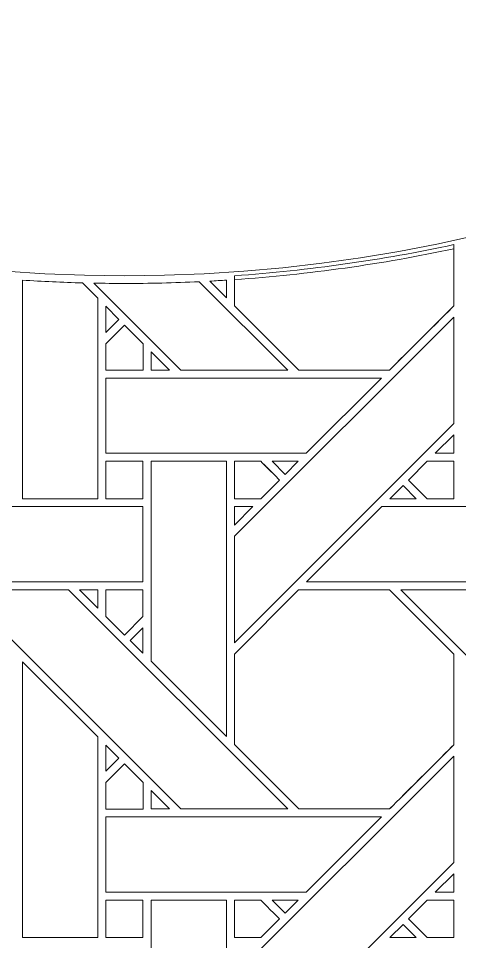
# Model space of a CAD drawing. Header units: inches. Extents: x 6.4 to 18.4, y 3.1 to 15.1.
# Drawn here: x 12.154 to 13.107, y 4.302 to 6.298 of the extents above; entities that cross this region are included whole.
import ezdxf

# ---------------------------------------------------------------- set-up
doc = ezdxf.new("R2010")
doc.units = ezdxf.units.IN
doc.header["$MEASUREMENT"] = 0
doc.layers.add('Design', color=7, linetype='Continuous', lineweight=0)

msp = doc.modelspace()

# ---------------------------------------------------------------- linework, layer by layer
at = {"layer": 'Design'}
for points, knots in [([(12.3829, 15.0948), (9.0691, 15.0948), (6.3829, 12.4085), (6.3829, 9.0948), (6.3829, 5.7811), (9.0691, 3.0948), (12.3829, 3.0948), (15.6966, 3.0948), (18.3829, 5.7811), (18.3829, 9.0948), (18.3829, 12.4085), (15.6966, 15.0948), (12.3829, 15.0948)], [0, 0, 0, 0, 1, 1, 1, 2, 2, 2, 3, 3, 3, 4, 4, 4, 4]), ([(12.3829, 14.3629), (9.4733, 14.3629), (7.1147, 12.0043), (7.1147, 9.0948), (7.1147, 6.1852), (9.4733, 3.8266), (12.3829, 3.8266), (15.2924, 3.8266), (17.651, 6.1852), (17.651, 9.0948), (17.651, 12.0043), (15.2924, 14.3629), (12.3829, 14.3629)], [0, 0, 0, 0, 1, 1, 1, 2, 2, 2, 3, 3, 3, 4, 4, 4, 4]), ([(15.7362, 9.0948), (15.7362, 7.2457), (14.2319, 5.7414), (12.3829, 5.7414), (10.5338, 5.7414), (9.0295, 7.2457), (9.0295, 9.0948), (9.0295, 10.9438), (10.5338, 12.4481), (12.3829, 12.4481), (14.2319, 12.4481), (15.7362, 10.9438), (15.7362, 9.0948)], [0, 0, 0, 0, 1, 1, 1, 2, 2, 2, 3, 3, 3, 4, 4, 4, 4]), ([(12.9553, 5.5375), (12.9553, 5.5375), (12.7596, 5.5375), (12.7596, 5.5375), (12.7596, 5.5375), (12.6204, 5.6767), (12.6204, 5.6767), (12.6204, 5.6767), (12.6204, 5.7415), (12.6204, 5.7415), (12.7817, 5.7528), (12.9398, 5.7755), (13.0941, 5.8087), (13.0941, 5.8087), (13.0941, 5.6762), (13.0941, 5.6762), (13.0763, 5.6582), (12.9643, 5.5465), (12.9553, 5.5375)], [0, 0, 0, 0, 1, 1, 1, 2, 2, 2, 3, 3, 3, 4, 4, 4, 5, 5, 5, 6, 6, 6, 6]), ([(12.6204, 5.6767), (12.6204, 5.6767), (12.6204, 5.7331), (12.6204, 5.7331), (12.7808, 5.7442), (12.939, 5.7666), (13.0941, 5.7997), (13.0941, 5.7997), (13.0941, 5.6762), (13.0941, 5.6762), (13.0756, 5.6576), (12.9638, 5.546), (12.9553, 5.5375), (12.9553, 5.5375), (12.7596, 5.5375), (12.7596, 5.5375), (12.7596, 5.5375), (12.6204, 5.6767), (12.6204, 5.6767)], [0, 0, 0, 0, 1, 1, 1, 2, 2, 2, 3, 3, 3, 4, 4, 4, 5, 5, 5, 6, 6, 6, 6]), ([(12.1625, 5.732), (12.2056, 5.7293), (12.2489, 5.7271), (12.2923, 5.726), (12.2923, 5.726), (12.3252, 5.6932), (12.3252, 5.6932), (12.3252, 5.6932), (12.3252, 5.2595), (12.3252, 5.2595), (12.3252, 5.2595), (12.1625, 5.2595), (12.1625, 5.2595), (12.1625, 5.2595), (12.1625, 5.732), (12.1625, 5.732)], [0, 0, 0, 0, 1, 1, 1, 2, 2, 2, 3, 3, 3, 4, 4, 4, 5, 5, 5, 5]), ([(12.3164, 5.7255), (12.3385, 5.7251), (12.3606, 5.7247), (12.3829, 5.7247), (12.4369, 5.7247), (12.4907, 5.7261), (12.5443, 5.7286), (12.5443, 5.7286), (12.7354, 5.5375), (12.7354, 5.5375), (12.7354, 5.5375), (12.5044, 5.5375), (12.5044, 5.5375), (12.5044, 5.5375), (12.3164, 5.7255), (12.3164, 5.7255)], [0, 0, 0, 0, 1, 1, 1, 2, 2, 2, 3, 3, 3, 4, 4, 4, 5, 5, 5, 5]), ([(12.6032, 5.732), (12.6032, 5.732), (12.6032, 5.6939), (12.6032, 5.6939), (12.6032, 5.6939), (12.5673, 5.7298), (12.5673, 5.7298), (12.5793, 5.7305), (12.5913, 5.7313), (12.6032, 5.732)], [0, 0, 0, 0, 1, 1, 1, 2, 2, 2, 3, 3, 3, 3]), ([(12.3425, 5.6189), (12.3425, 5.6189), (12.3425, 5.6757), (12.3425, 5.6757), (12.3425, 5.6757), (12.3707, 5.6471), (12.3707, 5.6471), (12.3707, 5.6471), (12.3425, 5.6189), (12.3425, 5.6189)], [0, 0, 0, 0, 1, 1, 1, 2, 2, 2, 3, 3, 3, 3]), ([(12.6204, 5.1782), (12.6204, 5.1782), (13.0941, 5.6518), (13.0941, 5.6518), (13.0941, 5.6518), (13.0941, 5.4217), (13.0941, 5.4217), (13.0941, 5.4217), (12.6204, 4.9481), (12.6204, 4.9481), (12.6204, 4.9481), (12.6204, 5.1782), (12.6204, 5.1782)], [0, 0, 0, 0, 1, 1, 1, 2, 2, 2, 3, 3, 3, 4, 4, 4, 4]), ([(12.4232, 5.5372), (12.4232, 5.5372), (12.3425, 5.5372), (12.3425, 5.5372), (12.3425, 5.5372), (12.3425, 5.5945), (12.3425, 5.5945), (12.3425, 5.5945), (12.3829, 5.6349), (12.3829, 5.6349), (12.3829, 5.6349), (12.4232, 5.5945), (12.4232, 5.5945), (12.4232, 5.5945), (12.4232, 5.5372), (12.4232, 5.5372)], [0, 0, 0, 0, 1, 1, 1, 2, 2, 2, 3, 3, 3, 4, 4, 4, 5, 5, 5, 5]), ([(12.3829, 5.6349), (12.3829, 5.6349), (12.4232, 5.5945), (12.4232, 5.5945), (12.4232, 5.5945), (12.4232, 5.5372), (12.4232, 5.5372), (12.4232, 5.5372), (12.3425, 5.5372), (12.3425, 5.5372), (12.3425, 5.5372), (12.3425, 5.5945), (12.3425, 5.5945), (12.3425, 5.5945), (12.3829, 5.6349), (12.3829, 5.6349)], [0, 0, 0, 0, 1, 1, 1, 2, 2, 2, 3, 3, 3, 4, 4, 4, 5, 5, 5, 5]), ([(12.4802, 5.5375), (12.4802, 5.5375), (12.4405, 5.5375), (12.4405, 5.5375), (12.4405, 5.5375), (12.4405, 5.5773), (12.4405, 5.5773), (12.4405, 5.5773), (12.4802, 5.5375), (12.4802, 5.5375)], [0, 0, 0, 0, 1, 1, 1, 2, 2, 2, 3, 3, 3, 3]), ([(12.3425, 5.3576), (12.3425, 5.3576), (12.3425, 5.5203), (12.3425, 5.5203), (12.3425, 5.5203), (12.9382, 5.5203), (12.9382, 5.5203), (12.9382, 5.5203), (12.7755, 5.3576), (12.7755, 5.3576), (12.7755, 5.3576), (12.3425, 5.3576), (12.3425, 5.3576)], [0, 0, 0, 0, 1, 1, 1, 2, 2, 2, 3, 3, 3, 4, 4, 4, 4]), ([(13.0543, 5.3576), (13.0543, 5.3576), (13.0941, 5.3973), (13.0941, 5.3973), (13.0941, 5.3973), (13.0941, 5.3576), (13.0941, 5.3576), (13.0941, 5.3576), (13.0543, 5.3576), (13.0543, 5.3576)], [0, 0, 0, 0, 1, 1, 1, 2, 2, 2, 3, 3, 3, 3]), ([(12.3425, 5.2595), (12.3425, 5.2595), (12.3425, 5.3403), (12.3425, 5.3403), (12.3425, 5.3403), (12.4228, 5.3403), (12.4228, 5.3403), (12.4228, 5.3403), (12.4228, 5.2595), (12.4228, 5.2595), (12.4228, 5.2595), (12.3425, 5.2595), (12.3425, 5.2595)], [0, 0, 0, 0, 1, 1, 1, 2, 2, 2, 3, 3, 3, 4, 4, 4, 4]), ([(12.4228, 5.3403), (12.4228, 5.3403), (12.4228, 5.2595), (12.4228, 5.2595), (12.4228, 5.2595), (12.3425, 5.2595), (12.3425, 5.2595), (12.3425, 5.2595), (12.3425, 5.3403), (12.3425, 5.3403), (12.3425, 5.3403), (12.4228, 5.3403), (12.4228, 5.3403)], [0, 0, 0, 0, 1, 1, 1, 2, 2, 2, 3, 3, 3, 4, 4, 4, 4]), ([(12.6032, 5.3403), (12.6032, 5.3403), (12.6032, 4.7452), (12.6032, 4.7452), (12.6032, 4.7452), (12.4403, 4.9081), (12.4403, 4.9081), (12.4403, 4.9081), (12.4403, 5.3403), (12.4403, 5.3403), (12.4403, 5.3403), (12.6032, 5.3403), (12.6032, 5.3403)], [0, 0, 0, 0, 1, 1, 1, 2, 2, 2, 3, 3, 3, 4, 4, 4, 4]), ([(12.6204, 5.3403), (12.6204, 5.3403), (12.6775, 5.3403), (12.6775, 5.3403), (12.6826, 5.3351), (12.7134, 5.3043), (12.7178, 5.2999), (12.7178, 5.2999), (12.6774, 5.2595), (12.6774, 5.2595), (12.6774, 5.2595), (12.6204, 5.2595), (12.6204, 5.2595), (12.6204, 5.2595), (12.6204, 5.3403), (12.6204, 5.3403)], [0, 0, 0, 0, 1, 1, 1, 2, 2, 2, 3, 3, 3, 4, 4, 4, 5, 5, 5, 5]), ([(12.6204, 5.3403), (12.6204, 5.3403), (12.6775, 5.3403), (12.6775, 5.3403), (12.6828, 5.335), (12.7136, 5.3041), (12.7178, 5.2999), (12.7178, 5.2999), (12.6774, 5.2595), (12.6774, 5.2595), (12.6774, 5.2595), (12.6204, 5.2595), (12.6204, 5.2595), (12.6204, 5.2595), (12.6204, 5.3403), (12.6204, 5.3403)], [0, 0, 0, 0, 1, 1, 1, 2, 2, 2, 3, 3, 3, 4, 4, 4, 5, 5, 5, 5]), ([(12.7583, 5.3403), (12.7583, 5.3403), (12.73, 5.3121), (12.73, 5.3121), (12.73, 5.3121), (12.7018, 5.3403), (12.7018, 5.3403), (12.7018, 5.3403), (12.7583, 5.3403), (12.7583, 5.3403)], [0, 0, 0, 0, 1, 1, 1, 2, 2, 2, 3, 3, 3, 3]), ([(13.0941, 5.2595), (13.0941, 5.2595), (13.037, 5.2595), (13.037, 5.2595), (13.037, 5.2595), (12.9966, 5.2998), (12.9966, 5.2998), (12.9966, 5.2998), (13.037, 5.3403), (13.037, 5.3403), (13.037, 5.3403), (13.0941, 5.3403), (13.0941, 5.3403), (13.0941, 5.3403), (13.0941, 5.2595), (13.0941, 5.2595)], [0, 0, 0, 0, 1, 1, 1, 2, 2, 2, 3, 3, 3, 4, 4, 4, 5, 5, 5, 5]), ([(12.9966, 5.2998), (12.9966, 5.2998), (13.037, 5.3403), (13.037, 5.3403), (13.037, 5.3403), (13.0941, 5.3403), (13.0941, 5.3403), (13.0941, 5.3403), (13.0941, 5.2595), (13.0941, 5.2595), (13.0941, 5.2595), (13.037, 5.2595), (13.037, 5.2595), (13.037, 5.2595), (12.9966, 5.2998), (12.9966, 5.2998)], [0, 0, 0, 0, 1, 1, 1, 2, 2, 2, 3, 3, 3, 4, 4, 4, 5, 5, 5, 5]), ([(13.0127, 5.2595), (13.0127, 5.2595), (12.9562, 5.2595), (12.9562, 5.2595), (12.9562, 5.2595), (12.9845, 5.2878), (12.9845, 5.2878), (12.9845, 5.2878), (13.0127, 5.2595), (13.0127, 5.2595)], [0, 0, 0, 0, 1, 1, 1, 2, 2, 2, 3, 3, 3, 3]), ([(11.8275, 5.0796), (11.8275, 5.0796), (11.9904, 5.2424), (11.9904, 5.2424), (11.9904, 5.2424), (12.4228, 5.2424), (12.4228, 5.2424), (12.4228, 5.2424), (12.4228, 5.0796), (12.4228, 5.0796), (12.4228, 5.0796), (11.8275, 5.0796), (11.8275, 5.0796)], [0, 0, 0, 0, 1, 1, 1, 2, 2, 2, 3, 3, 3, 4, 4, 4, 4]), ([(12.6602, 5.2424), (12.6602, 5.2424), (12.6204, 5.2025), (12.6204, 5.2025), (12.6204, 5.2025), (12.6204, 5.2424), (12.6204, 5.2424), (12.6204, 5.2424), (12.6602, 5.2424), (12.6602, 5.2424)], [0, 0, 0, 0, 1, 1, 1, 2, 2, 2, 3, 3, 3, 3]), ([(12.7762, 5.0796), (12.7762, 5.0796), (12.9391, 5.2424), (12.9391, 5.2424), (12.9391, 5.2424), (13.3715, 5.2424), (13.3715, 5.2424), (13.3715, 5.2424), (13.3715, 5.0796), (13.3715, 5.0796), (13.3715, 5.0796), (12.7762, 5.0796), (12.7762, 5.0796)], [0, 0, 0, 0, 1, 1, 1, 2, 2, 2, 3, 3, 3, 4, 4, 4, 4]), ([(12.3052, 4.7887), (12.3052, 4.7887), (12.0308, 5.0624), (12.0308, 5.0624), (12.0308, 5.0624), (12.2618, 5.0624), (12.2618, 5.0624), (12.2618, 5.0624), (12.7354, 4.5888), (12.7354, 4.5888), (12.7354, 4.5888), (12.5044, 4.5888), (12.5044, 4.5888), (12.5044, 4.5888), (12.3052, 4.7887), (12.3052, 4.7887)], [0, 0, 0, 0, 1, 1, 1, 2, 2, 2, 3, 3, 3, 4, 4, 4, 5, 5, 5, 5]), ([(12.3253, 5.0624), (12.3253, 5.0624), (12.3253, 5.0226), (12.3253, 5.0226), (12.3253, 5.0226), (12.2859, 5.0624), (12.2859, 5.0624), (12.2859, 5.0624), (12.3253, 5.0624), (12.3253, 5.0624)], [0, 0, 0, 0, 1, 1, 1, 2, 2, 2, 3, 3, 3, 3]), ([(12.4228, 5.0624), (12.4228, 5.0624), (12.4228, 5.0048), (12.4228, 5.0048), (12.4228, 5.0048), (12.3828, 4.9648), (12.3828, 4.9648), (12.3828, 4.9648), (12.3425, 5.0052), (12.3425, 5.0052), (12.3425, 5.0052), (12.3425, 5.0624), (12.3425, 5.0624), (12.3425, 5.0624), (12.4228, 5.0624), (12.4228, 5.0624)], [0, 0, 0, 0, 1, 1, 1, 2, 2, 2, 3, 3, 3, 4, 4, 4, 5, 5, 5, 5]), ([(12.3828, 4.9648), (12.3828, 4.9648), (12.3425, 5.0052), (12.3425, 5.0052), (12.3425, 5.0052), (12.3425, 5.0624), (12.3425, 5.0624), (12.3425, 5.0624), (12.4228, 5.0624), (12.4228, 5.0624), (12.4228, 5.0624), (12.4228, 5.0048), (12.4228, 5.0048), (12.4228, 5.0048), (12.3828, 4.9648), (12.3828, 4.9648)], [0, 0, 0, 0, 1, 1, 1, 2, 2, 2, 3, 3, 3, 4, 4, 4, 5, 5, 5, 5]), ([(12.6204, 4.728), (12.6204, 4.728), (12.6204, 4.9237), (12.6204, 4.9237), (12.6204, 4.9237), (12.7591, 5.0624), (12.7591, 5.0624), (12.7591, 5.0624), (12.9553, 5.0624), (12.9553, 5.0624), (12.9553, 5.0624), (13.0941, 4.9237), (13.0941, 4.9237), (13.0941, 4.9237), (13.0941, 4.7274), (13.0941, 4.7274), (13.0763, 4.7095), (12.9643, 4.5978), (12.9553, 4.5888), (12.9553, 4.5888), (12.7596, 4.5888), (12.7596, 4.5888), (12.7596, 4.5888), (12.6204, 4.728), (12.6204, 4.728)], [0, 0, 0, 0, 1, 1, 1, 2, 2, 2, 3, 3, 3, 4, 4, 4, 5, 5, 5, 6, 6, 6, 7, 7, 7, 8, 8, 8, 8]), ([(12.6204, 4.728), (12.6204, 4.728), (12.6204, 4.9237), (12.6204, 4.9237), (12.6204, 4.9237), (12.7591, 5.0624), (12.7591, 5.0624), (12.7591, 5.0624), (12.9553, 5.0624), (12.9553, 5.0624), (12.9553, 5.0624), (13.0941, 4.9237), (13.0941, 4.9237), (13.0941, 4.9237), (13.0941, 4.7274), (13.0941, 4.7274), (13.0757, 4.7089), (12.9639, 4.5973), (12.9553, 4.5888), (12.9553, 4.5888), (12.7596, 4.5888), (12.7596, 4.5888), (12.7596, 4.5888), (12.6204, 4.728), (12.6204, 4.728)], [0, 0, 0, 0, 1, 1, 1, 2, 2, 2, 3, 3, 3, 4, 4, 4, 5, 5, 5, 6, 6, 6, 7, 7, 7, 8, 8, 8, 8]), ([(12.9795, 5.0624), (12.9795, 5.0624), (13.2105, 5.0624), (13.2105, 5.0624), (13.2105, 5.0624), (13.6841, 4.5888), (13.6841, 4.5888), (13.6841, 4.5888), (13.4531, 4.5888), (13.4531, 4.5888), (13.4531, 4.5888), (12.9795, 5.0624), (12.9795, 5.0624)], [0, 0, 0, 0, 1, 1, 1, 2, 2, 2, 3, 3, 3, 4, 4, 4, 4]), ([(12.4228, 4.9806), (12.4228, 4.9806), (12.4228, 4.9254), (12.4228, 4.9254), (12.4228, 4.9254), (12.395, 4.9528), (12.395, 4.9528), (12.395, 4.9528), (12.4228, 4.9806), (12.4228, 4.9806)], [0, 0, 0, 0, 1, 1, 1, 2, 2, 2, 3, 3, 3, 3]), ([(12.3252, 4.7444), (12.3252, 4.7444), (12.3252, 4.3108), (12.3252, 4.3108), (12.3252, 4.3108), (12.1625, 4.3108), (12.1625, 4.3108), (12.1625, 4.3108), (12.1625, 4.9066), (12.1625, 4.9066), (12.1625, 4.9066), (12.3252, 4.7444), (12.3252, 4.7444)], [0, 0, 0, 0, 1, 1, 1, 2, 2, 2, 3, 3, 3, 4, 4, 4, 4]), ([(12.3425, 4.6702), (12.3425, 4.6702), (12.3425, 4.727), (12.3425, 4.727), (12.3425, 4.727), (12.3707, 4.6984), (12.3707, 4.6984), (12.3707, 4.6984), (12.3425, 4.6702), (12.3425, 4.6702)], [0, 0, 0, 0, 1, 1, 1, 2, 2, 2, 3, 3, 3, 3]), ([(12.6204, 4.2294), (12.6204, 4.2294), (13.0941, 4.7031), (13.0941, 4.7031), (13.0941, 4.7031), (13.0941, 4.473), (13.0941, 4.473), (13.0941, 4.473), (12.6204, 3.9994), (12.6204, 3.9994), (12.6204, 3.9994), (12.6204, 4.2294), (12.6204, 4.2294)], [0, 0, 0, 0, 1, 1, 1, 2, 2, 2, 3, 3, 3, 4, 4, 4, 4]), ([(12.4232, 4.5885), (12.4232, 4.5885), (12.3425, 4.5885), (12.3425, 4.5885), (12.3425, 4.5885), (12.3425, 4.6458), (12.3425, 4.6458), (12.3425, 4.6458), (12.3829, 4.6861), (12.3829, 4.6861), (12.3829, 4.6861), (12.4232, 4.6458), (12.4232, 4.6458), (12.4232, 4.6458), (12.4232, 4.5885), (12.4232, 4.5885)], [0, 0, 0, 0, 1, 1, 1, 2, 2, 2, 3, 3, 3, 4, 4, 4, 5, 5, 5, 5]), ([(12.3829, 4.6861), (12.3829, 4.6861), (12.4232, 4.6458), (12.4232, 4.6458), (12.4232, 4.6458), (12.4232, 4.5885), (12.4232, 4.5885), (12.4232, 4.5885), (12.3425, 4.5885), (12.3425, 4.5885), (12.3425, 4.5885), (12.3425, 4.6458), (12.3425, 4.6458), (12.3425, 4.6458), (12.3829, 4.6861), (12.3829, 4.6861)], [0, 0, 0, 0, 1, 1, 1, 2, 2, 2, 3, 3, 3, 4, 4, 4, 5, 5, 5, 5]), ([(12.4802, 4.5888), (12.4802, 4.5888), (12.4405, 4.5888), (12.4405, 4.5888), (12.4405, 4.5888), (12.4405, 4.6286), (12.4405, 4.6286), (12.4405, 4.6286), (12.4802, 4.5888), (12.4802, 4.5888)], [0, 0, 0, 0, 1, 1, 1, 2, 2, 2, 3, 3, 3, 3]), ([(12.3425, 4.4088), (12.3425, 4.4088), (12.3425, 4.5715), (12.3425, 4.5715), (12.3425, 4.5715), (12.9382, 4.5715), (12.9382, 4.5715), (12.9382, 4.5715), (12.7755, 4.4088), (12.7755, 4.4088), (12.7755, 4.4088), (12.3425, 4.4088), (12.3425, 4.4088)], [0, 0, 0, 0, 1, 1, 1, 2, 2, 2, 3, 3, 3, 4, 4, 4, 4]), ([(13.0543, 4.4089), (13.0543, 4.4089), (13.0941, 4.4486), (13.0941, 4.4486), (13.0941, 4.4486), (13.0941, 4.4089), (13.0941, 4.4089), (13.0941, 4.4089), (13.0543, 4.4089), (13.0543, 4.4089)], [0, 0, 0, 0, 1, 1, 1, 2, 2, 2, 3, 3, 3, 3]), ([(12.4228, 4.3107), (12.4228, 4.3107), (12.3425, 4.3107), (12.3425, 4.3107), (12.3425, 4.3107), (12.3425, 4.3915), (12.3425, 4.3915), (12.3425, 4.3915), (12.4228, 4.3915), (12.4228, 4.3915), (12.4228, 4.3915), (12.4228, 4.3107), (12.4228, 4.3107)], [0, 0, 0, 0, 1, 1, 1, 2, 2, 2, 3, 3, 3, 4, 4, 4, 4]), ([(12.4228, 4.3915), (12.4228, 4.3915), (12.4228, 4.3107), (12.4228, 4.3107), (12.4228, 4.3107), (12.3425, 4.3107), (12.3425, 4.3107), (12.3425, 4.3107), (12.3425, 4.3915), (12.3425, 4.3915), (12.3425, 4.3915), (12.4228, 4.3915), (12.4228, 4.3915)], [0, 0, 0, 0, 1, 1, 1, 2, 2, 2, 3, 3, 3, 4, 4, 4, 4]), ([(12.6032, 3.8494), (12.5862, 3.8487), (12.5692, 3.8481), (12.5521, 3.8475), (12.5521, 3.8475), (12.4403, 3.9594), (12.4403, 3.9594), (12.4403, 3.9594), (12.4403, 4.3916), (12.4403, 4.3916), (12.4403, 4.3916), (12.6032, 4.3916), (12.6032, 4.3916), (12.6032, 4.3916), (12.6032, 3.8494), (12.6032, 3.8494)], [0, 0, 0, 0, 1, 1, 1, 2, 2, 2, 3, 3, 3, 4, 4, 4, 5, 5, 5, 5]), ([(12.6204, 4.3915), (12.6204, 4.3915), (12.6775, 4.3915), (12.6775, 4.3915), (12.6826, 4.3864), (12.7134, 4.3556), (12.7178, 4.3512), (12.7178, 4.3512), (12.6774, 4.3107), (12.6774, 4.3107), (12.6774, 4.3107), (12.6204, 4.3107), (12.6204, 4.3107), (12.6204, 4.3107), (12.6204, 4.3915), (12.6204, 4.3915)], [0, 0, 0, 0, 1, 1, 1, 2, 2, 2, 3, 3, 3, 4, 4, 4, 5, 5, 5, 5]), ([(12.6204, 4.3915), (12.6204, 4.3915), (12.6775, 4.3915), (12.6775, 4.3915), (12.6826, 4.3864), (12.7134, 4.3556), (12.7178, 4.3512), (12.7178, 4.3512), (12.6774, 4.3107), (12.6774, 4.3107), (12.6774, 4.3107), (12.6204, 4.3107), (12.6204, 4.3107), (12.6204, 4.3107), (12.6204, 4.3915), (12.6204, 4.3915)], [0, 0, 0, 0, 1, 1, 1, 2, 2, 2, 3, 3, 3, 4, 4, 4, 5, 5, 5, 5]), ([(12.7583, 4.3916), (12.7583, 4.3916), (12.73, 4.3634), (12.73, 4.3634), (12.73, 4.3634), (12.7018, 4.3916), (12.7018, 4.3916), (12.7018, 4.3916), (12.7583, 4.3916), (12.7583, 4.3916)], [0, 0, 0, 0, 1, 1, 1, 2, 2, 2, 3, 3, 3, 3]), ([(13.0941, 4.3107), (13.0941, 4.3107), (13.037, 4.3107), (13.037, 4.3107), (13.037, 4.3107), (12.9966, 4.3511), (12.9966, 4.3511), (12.9966, 4.3511), (13.037, 4.3915), (13.037, 4.3915), (13.037, 4.3915), (13.0941, 4.3915), (13.0941, 4.3915), (13.0941, 4.3915), (13.0941, 4.3107), (13.0941, 4.3107)], [0, 0, 0, 0, 1, 1, 1, 2, 2, 2, 3, 3, 3, 4, 4, 4, 5, 5, 5, 5]), ([(12.9966, 4.3511), (12.9966, 4.3511), (13.037, 4.3915), (13.037, 4.3915), (13.037, 4.3915), (13.0941, 4.3915), (13.0941, 4.3915), (13.0941, 4.3915), (13.0941, 4.3107), (13.0941, 4.3107), (13.0941, 4.3107), (13.037, 4.3107), (13.037, 4.3107), (13.037, 4.3107), (12.9966, 4.3511), (12.9966, 4.3511)], [0, 0, 0, 0, 1, 1, 1, 2, 2, 2, 3, 3, 3, 4, 4, 4, 5, 5, 5, 5]), ([(13.0127, 4.3108), (13.0127, 4.3108), (12.9562, 4.3108), (12.9562, 4.3108), (12.9562, 4.3108), (12.9845, 4.339), (12.9845, 4.339), (12.9845, 4.339), (13.0127, 4.3108), (13.0127, 4.3108)], [0, 0, 0, 0, 1, 1, 1, 2, 2, 2, 3, 3, 3, 3])]:
    msp.add_open_spline(points, degree=3, knots=knots, dxfattribs=at)

doc.saveas('drawing.dxf')
